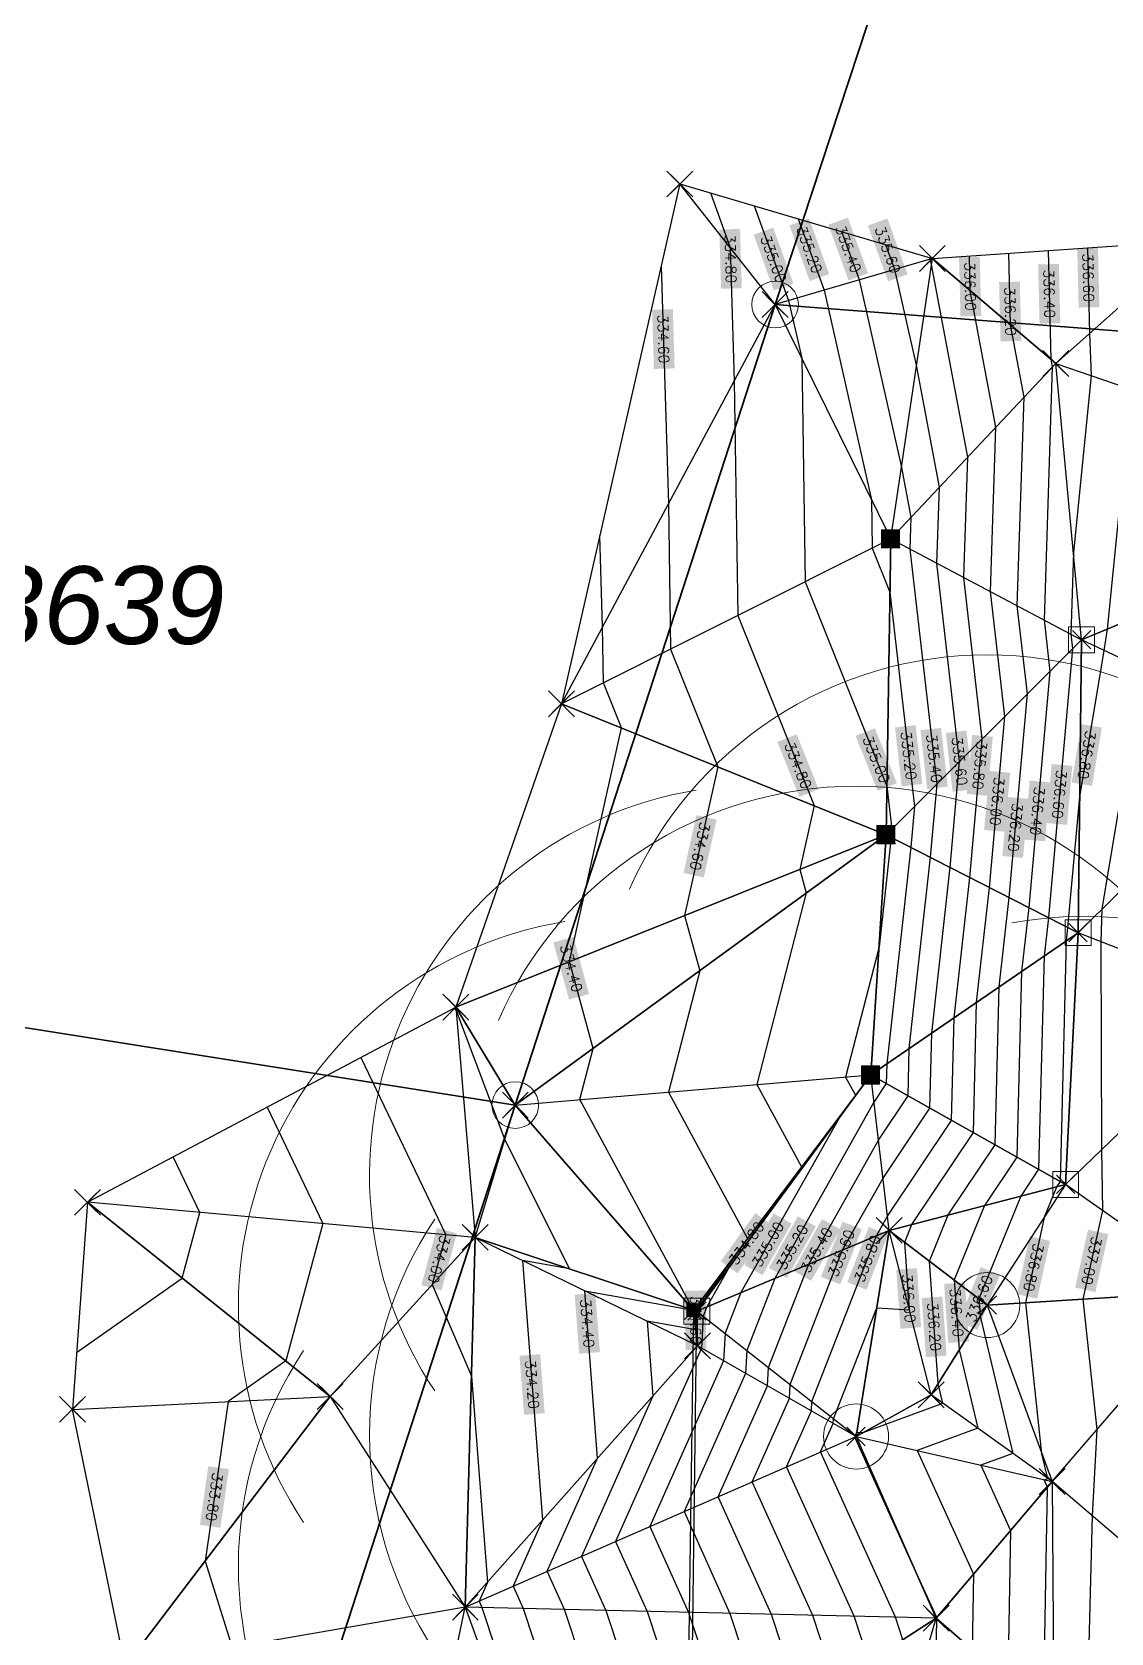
# Model space of a CAD drawing. Header units: metres. Extents: x 2 to 3400072, y 373 to 5275873.
# Drawn here: x 3399953.06 to 3399973.87, y 5275726.3 to 5275757.18 of the extents above; entities that cross this region are included whole.
import ezdxf
from ezdxf.enums import TextEntityAlignment as Align

# ---------------------------------------------------------------- set-up
doc = ezdxf.new("R2010")
doc.units = ezdxf.units.M
doc.linetypes.add('1600.2028', pattern=[0])
doc.linetypes.add('AUSGEZOGEN', pattern=[0])
doc.layers.get('0').update_dxf_attribs({"color": 1, "linetype": 'CONTINUOUS'})
for name, color, linetype in [('$BRUCH', 7, 'CONTINUOUS'), ('$P_INF_FL', 7, 'AUSGEZOGEN'), ('$P_INF_H', 7, 'AUSGEZOGEN'), ('$P_INF_NR', 7, 'AUSGEZOGEN'), ('$P_INF_X', 7, 'AUSGEZOGEN'), ('$PKT_0', 7, 'CONTINUOUS'), ('DGM', 7, 'CONTINUOUS'), ('DGM_HOEHEN', 34, 'CONTINUOUS'), ('DGM_HOEHEN_Haupt', 24, 'CONTINUOUS'), ('DGM_HOEHEN_TEXT', 7, 'CONTINUOUS')]:
    doc.layers.add(name, color=color, linetype=linetype)
for name, color, linetype, lineweight in [('aussparen', 1, 'CONTINUOUS', 18), ('Böschung OK', 7, 'CONTINUOUS', 18), ('Böschung UK', 7, 'CONTINUOUS', 18), ('Flurstücke_Grenzpunkte', 255, 'CONTINUOUS', 0), ('Geländepunkt', 7, 'CONTINUOUS', 18), ('Laubbaum 25m', 7, 'CONTINUOUS', 18), ('Mauer OK', 7, 'CONTINUOUS', 18), ('Mauer UK', 7, 'CONTINUOUS', 18)]:
    doc.layers.add(name, color=color, linetype=linetype, lineweight=lineweight)
doc.styles.add('Flurstücksnummer - K 10 700', font='')
doc.styles.add('SIMPLEX', font='SIMPLEX')
doc.styles.get('Flurstücksnummer - K 10 700').set_extended_font_data('Arial', italic=True)

# ---------------------------------------------------------------- blocks, each defined once
blk = doc.blocks.new('Grenzpunkt mit Abmarkung (Marke)')
at = {"color": 0, "lineweight": -2}
blk.add_circle((0, 0), 0.5, dxfattribs=at)
blk = doc.blocks.new('34')
at = {"color": 0, "lineweight": -2}
for p, q in [((-0.5, 0.5), (0.5, -0.5)), ((-0.5, -0.5), (0.5, 0.5))]:
    blk.add_line(p, q, dxfattribs=at)
blk = doc.blocks.new('71', base_point=(0.019231, 0))
at = {"color": 0, "lineweight": -2}
for p, q in [((-0.497863, 0.5), (-0.497863, -0.5)), ((-0.497863, 0.5), (0.497863, 0.5)), ((-0.480769, -0.5), (-0.480769, 0.5)), ((-0.459402, -0.5), (-0.459402, 0.5)), ((-0.438034, -0.5), (-0.438034, 0.5)), ((-0.42094, -0.5), (-0.42094, 0.5)), ((-0.399573, -0.5), (-0.399573, 0.5)), ((-0.378205, -0.5), (-0.378205, 0.5)), ((-0.361111, -0.5), (-0.361111, 0.5)), ((-0.339744, -0.5), (-0.339744, 0.5)), ((-0.318376, -0.5), (-0.318376, 0.5)), ((-0.301282, -0.5), (-0.301282, 0.5)), ((-0.279915, -0.5), (-0.279915, 0.5)), ((-0.258547, -0.5), (-0.258547, 0.5)), ((-0.241453, -0.5), (-0.241453, 0.5)), ((-0.220085, -0.5), (-0.220085, 0.5)), ((-0.198718, -0.5), (-0.198718, 0.5)), ((-0.181624, -0.5), (-0.181624, 0.5)), ((-0.160256, -0.5), (-0.160256, 0.5)), ((-0.138889, -0.5), (-0.138889, 0.5)), ((-0.121795, -0.5), (-0.121795, 0.5)), ((-0.100428, -0.5), (-0.100428, 0.5)), ((-0.07906, -0.5), (-0.07906, 0.5)), ((-0.061966, -0.5), (-0.061966, 0.5)), ((-0.040599, -0.5), (-0.040599, 0.5)), ((-0.019231, -0.5), (-0.019231, 0.5)), ((-0.002137, -0.5), (-0.002137, 0.5)), ((0.019231, -0.5), (0.019231, 0.5)), ((0.040599, -0.5), (0.040599, 0.5)), ((0.057693, -0.5), (0.057693, 0.5)), ((0.07906, -0.5), (0.07906, 0.5)), ((0.100428, -0.5), (0.100428, 0.5)), ((0.117522, -0.5), (0.117522, 0.5)), ((0.138889, -0.5), (0.138889, 0.5)), ((0.160256, -0.5), (0.160256, 0.5)), ((0.177351, -0.5), (0.177351, 0.5)), ((0.198718, -0.5), (0.198718, 0.5)), ((0.220085, -0.5), (0.220085, 0.5)), ((0.237179, -0.5), (0.237179, 0.5)), ((0.258547, -0.5), (0.258547, 0.5)), ((0.279915, -0.5), (0.279915, 0.5)), ((0.297009, -0.5), (0.297009, 0.5)), ((0.318376, -0.5), (0.318376, 0.5)), ((0.339744, -0.5), (0.339744, 0.5)), ((0.356838, -0.5), (0.356838, 0.5)), ((0.378205, -0.5), (0.378205, 0.5)), ((0.399573, -0.5), (0.399573, 0.5)), ((0.416666, -0.5), (0.416666, 0.5)), ((0.438034, -0.5), (0.438034, 0.5)), ((0.459402, -0.5), (0.459402, 0.5)), ((0.476495, -0.5), (0.476495, 0.5)), ((0.497863, 0.5), (0.497863, -0.5)), ((0.497863, -0.5), (-0.497863, -0.5))]:
    blk.add_line(p, q, dxfattribs=at)
blk = doc.blocks.new('139', base_point=(0, -0.001756))
at = {"color": 0, "lineweight": -2}
for centre, radius, start, end in [((0, 0.198947), 0.301054, 23.556964, 156.444075), ((-0.175614, 0.098595), 0.301054, 99.378072, 213.597998), ((0.175614, 0.098595), 0.301054, 340.504019, 100.603046), ((-0.175615, -0.102107), 0.301054, 146.376033, 280.600999), ((0.175615, -0.102107), 0.301054, 259.398891, 33.623991), ((0, -0.001756), 0.025088, 90.001142, 179.997716), ((0, -0.001756), 0.025088, 0.002284, 89.998858), ((0, -0.001756), 0.025088, 180.001142, 269.998858), ((0, -0.001756), 0.025088, 270.001142, 359.998858), ((0, -0.198946), 0.301054, 221.698008, 318.301992)]:
    blk.add_arc(centre, radius, start, end, dxfattribs=at)
blk = doc.blocks.new('146')
at = {"color": 0, "lineweight": -2}
for p, q in [((-0.5, -0.5), (-0.5, 0.5)), ((-0.5, 0.5), (0.5, 0.5)), ((0.5, 0.5), (0.5, -0.5)), ((0.5, -0.5), (-0.5, -0.5))]:
    blk.add_line(p, q, dxfattribs=at)
blk = doc.blocks.new('147', base_point=(0.019231, 0))
at = {"color": 0, "lineweight": -2}
for p, q in [((-0.497863, -0.5), (-0.497863, 0.5)), ((-0.497863, 0.5), (0.497863, 0.5)), ((-0.480769, -0.5), (-0.480769, 0.5)), ((-0.459402, -0.5), (-0.459402, 0.5)), ((-0.438034, -0.5), (-0.438034, 0.5)), ((-0.42094, -0.5), (-0.42094, 0.5)), ((-0.399573, -0.5), (-0.399573, 0.5)), ((-0.378205, -0.5), (-0.378205, 0.5)), ((-0.361111, -0.5), (-0.361111, 0.5)), ((-0.339744, -0.5), (-0.339744, 0.5)), ((-0.318376, -0.5), (-0.318376, 0.5)), ((-0.301282, -0.5), (-0.301282, 0.5)), ((-0.279915, -0.5), (-0.279915, 0.5)), ((-0.258547, -0.5), (-0.258547, 0.5)), ((-0.241453, -0.5), (-0.241453, 0.5)), ((-0.220085, -0.5), (-0.220085, 0.5)), ((-0.198718, -0.5), (-0.198718, 0.5)), ((-0.181624, -0.5), (-0.181624, 0.5)), ((-0.160256, -0.5), (-0.160256, 0.5)), ((-0.138889, -0.5), (-0.138889, 0.5)), ((-0.121795, -0.5), (-0.121795, 0.5)), ((-0.100428, -0.5), (-0.100428, 0.5)), ((-0.07906, -0.5), (-0.07906, 0.5)), ((-0.061966, -0.5), (-0.061966, 0.5)), ((-0.040599, -0.5), (-0.040599, 0.5)), ((-0.019231, -0.5), (-0.019231, 0.5)), ((-0.002137, -0.5), (-0.002137, 0.5)), ((0.019231, -0.5), (0.019231, 0.5)), ((0.040599, -0.5), (0.040599, 0.5)), ((0.057693, -0.5), (0.057693, 0.5)), ((0.07906, -0.5), (0.07906, 0.5)), ((0.100428, -0.5), (0.100428, 0.5)), ((0.117522, -0.5), (0.117522, 0.5)), ((0.138889, -0.5), (0.138889, 0.5)), ((0.160256, -0.5), (0.160256, 0.5)), ((0.177351, -0.5), (0.177351, 0.5)), ((0.198718, -0.5), (0.198718, 0.5)), ((0.220085, -0.5), (0.220085, 0.5)), ((0.237179, -0.5), (0.237179, 0.5)), ((0.258547, -0.5), (0.258547, 0.5)), ((0.279915, -0.5), (0.279915, 0.5)), ((0.297009, -0.5), (0.297009, 0.5)), ((0.318376, -0.5), (0.318376, 0.5)), ((0.339744, -0.5), (0.339744, 0.5)), ((0.356838, -0.5), (0.356838, 0.5)), ((0.378205, -0.5), (0.378205, 0.5)), ((0.399573, -0.5), (0.399573, 0.5)), ((0.416666, -0.5), (0.416666, 0.5)), ((0.438034, -0.5), (0.438034, 0.5)), ((0.459402, -0.5), (0.459402, 0.5)), ((0.476495, -0.5), (0.476495, 0.5)), ((0.497863, 0.5), (0.497863, -0.5)), ((0.497863, -0.5), (-0.497863, -0.5))]:
    blk.add_line(p, q, dxfattribs=at)
blk = doc.blocks.new('70')
at = {"color": 0, "lineweight": -2}
for p, q in [((-0.5, -0.5), (-0.5, 0.5)), ((-0.5, 0.5), (0.5, 0.5)), ((0.5, 0.5), (0.5, -0.5)), ((0.5, -0.5), (-0.5, -0.5))]:
    blk.add_line(p, q, dxfattribs=at)
blk = doc.blocks.new('PKT_0')
for p, q in [((-0.354, -0.354), (0.354, 0.354)), ((0.354, -0.354), (-0.354, 0.354))]:
    blk.add_line(p, q)
at = {"layer": '$P_INF_FL'}
blk.add_attdef('CODE', text='', height=0.8, dxfattribs=at).set_placement((0, 1.7), align=Align.CENTER)
at = {"layer": '$P_INF_H'}
blk.add_attdef('H', text='', height=0.8, dxfattribs=at).set_placement((0, -1.4), align=Align.CENTER)
at = {"layer": '$P_INF_NR'}
blk.add_attdef('NR', text='', height=0.8, dxfattribs=at).set_placement((0, 0.7), align=Align.CENTER)
at = {"layer": '$P_INF_X'}
blk.add_attdef('X', text='', height=0.8, dxfattribs=at).set_placement((-0.9, -0.4), align=Align.RIGHT)
blk.add_attdef('Y', (0.7, -0.4), '', height=0.8, dxfattribs=at)

msp = doc.modelspace()

# ---------------------------------------------------------------- linework, layer by layer
at = {"layer": '$BRUCH', "linetype": 'ByBlock'}
for points in [[(3399969.625, 5275747.405), (3399969.536, 5275741.699), (3399969.237, 5275737.065)], [(3399972.998, 5275734.953), (3399973.238, 5275739.809), (3399973.306, 5275745.459)]]:
    msp.add_lwpolyline(points, dxfattribs=at)
msp.add_lwpolyline([(3399965.672, 5275714.682), (3399965.703, 5275714.753), (3399965.719, 5275719.929), (3399965.883, 5275732.509), (3399965.82, 5275732.527), (3399965.636, 5275719.923)], close=True, dxfattribs=at)
at = {"layer": 'DGM', "color": 0, "linetype": 'ByBlock'}
for points in [[(3399965.556, 5275754.252, 334.661), (3399963.269, 5275744.226, 334.275), (3399967.393, 5275751.927, 334.924)], [(3399965.556, 5275754.252, 334.661), (3399970.426, 5275752.815, 335.812), (3399967.393, 5275751.927, 334.924)], [(3399970.426, 5275752.815, 335.812), (3399975.477, 5275753.164, 337.141), (3399972.808, 5275750.789, 336.425)], [(3399975.477, 5275753.164, 337.141), (3399972.808, 5275750.789, 336.425), (3399980.107, 5275748.285, 338.303)], [(3399970.426, 5275752.815, 335.812), (3399967.393, 5275751.927, 334.924), (3399969.625, 5275747.405, 335.255)], [(3399970.426, 5275752.815, 335.812), (3399972.808, 5275750.789, 336.425), (3399969.625, 5275747.405, 335.255)], [(3399963.269, 5275744.226, 334.275), (3399967.393, 5275751.927, 334.924), (3399969.625, 5275747.405, 335.255)], [(3399972.808, 5275750.789, 336.425), (3399969.625, 5275747.405, 335.255), (3399973.306, 5275745.459, 336.681)], [(3399972.808, 5275750.789, 336.425), (3399980.107, 5275748.285, 338.303), (3399973.306, 5275745.459, 336.681)], [(3399980.107, 5275748.285, 338.303), (3399977.127, 5275743.663, 337.72), (3399973.306, 5275745.459, 336.681)], [(3399963.269, 5275744.226, 334.275), (3399969.536, 5275741.699, 334.95), (3399969.625, 5275747.405, 335.255)], [(3399969.536, 5275741.699, 334.95), (3399969.625, 5275747.405, 335.255), (3399973.306, 5275745.459, 336.681)], [(3399969.536, 5275741.699, 334.95), (3399973.306, 5275745.459, 336.681), (3399973.238, 5275739.809, 336.903)], [(3399977.127, 5275743.663, 337.72), (3399973.306, 5275745.459, 336.681), (3399973.238, 5275739.809, 336.903)], [(3399963.269, 5275744.226, 334.275), (3399961.235, 5275738.373, 334.203), (3399969.536, 5275741.699, 334.95)], [(3399977.127, 5275743.663, 337.72), (3399976.654, 5275738.473, 337.647), (3399973.238, 5275739.809, 336.903)], [(3399961.235, 5275738.373, 334.203), (3399962.38, 5275736.483, 334.254), (3399969.536, 5275741.699, 334.95)], [(3399962.38, 5275736.483, 334.254), (3399969.237, 5275737.065, 335.057), (3399969.536, 5275741.699, 334.95)], [(3399969.237, 5275737.065, 335.057), (3399969.536, 5275741.699, 334.95), (3399973.238, 5275739.809, 336.903)], [(3399969.237, 5275737.065, 335.057), (3399973.238, 5275739.809, 336.903), (3399972.998, 5275734.953, 336.848)], [(3399976.654, 5275738.473, 337.647), (3399973.238, 5275739.809, 336.903), (3399972.998, 5275734.953, 336.848)], [(3399976.654, 5275738.473, 337.647), (3399975.914, 5275732.898, 337.465), (3399972.998, 5275734.953, 336.848)], [(3399961.235, 5275738.373, 334.203), (3399961.608, 5275733.932, 334.048), (3399954.125, 5275734.608, 333.417)], [(3399961.235, 5275738.373, 334.203), (3399961.608, 5275733.932, 334.048), (3399962.38, 5275736.483, 334.254)], [(3399965.82, 5275732.527, 334.4), (3399962.38, 5275736.483, 334.254), (3399969.237, 5275737.065, 335.057)], [(3399965.82, 5275732.527, 334.4), (3399965.883, 5275732.509, 334.741), (3399969.237, 5275737.065, 335.057)], [(3399965.883, 5275732.509, 334.741), (3399969.595, 5275734.067, 335.875), (3399969.237, 5275737.065, 335.057)], [(3399969.595, 5275734.067, 335.875), (3399969.237, 5275737.065, 335.057), (3399972.998, 5275734.953, 336.848)], [(3399965.82, 5275732.527, 334.4), (3399961.608, 5275733.932, 334.048), (3399962.38, 5275736.483, 334.254)], [(3399971.484, 5275732.624, 336.666), (3399969.595, 5275734.067, 335.875), (3399972.998, 5275734.953, 336.848)], [(3399971.484, 5275732.624, 336.666), (3399975.914, 5275732.898, 337.465), (3399972.998, 5275734.953, 336.848)], [(3399954.125, 5275734.608, 333.417), (3399953.835, 5275730.614, 333.669), (3399958.81, 5275730.862, 333.886)], [(3399961.608, 5275733.932, 334.048), (3399954.125, 5275734.608, 333.417), (3399958.81, 5275730.862, 333.886)], [(3399965.883, 5275732.509, 334.741), (3399968.954, 5275730.09, 336.207), (3399969.595, 5275734.067, 335.875)], [(3399968.954, 5275730.09, 336.207), (3399970.404, 5275730.894, 336.134), (3399969.595, 5275734.067, 335.875)], [(3399971.484, 5275732.624, 336.666), (3399970.404, 5275730.894, 336.134), (3399969.595, 5275734.067, 335.875)], [(3399961.608, 5275733.932, 334.048), (3399958.81, 5275730.862, 333.886), (3399961.416, 5275726.798, 333.92)], [(3399965.894, 5275731.837, 334.762), (3399961.608, 5275733.932, 334.048), (3399961.416, 5275726.798, 333.92)], [(3399965.82, 5275732.527, 334.4), (3399965.894, 5275731.837, 334.762), (3399961.608, 5275733.932, 334.048)], [(3399971.484, 5275732.624, 336.666), (3399972.737, 5275729.22, 336.825), (3399975.914, 5275732.898, 337.465)], [(3399972.737, 5275729.22, 336.825), (3399975.914, 5275732.898, 337.465), (3399975.614, 5275726.766, 337.474)], [(3399965.82, 5275732.527, 334.4), (3399965.883, 5275732.509, 334.741), (3399965.894, 5275731.837, 334.762)], [(3399971.484, 5275732.624, 336.666), (3399972.737, 5275729.22, 336.825), (3399970.404, 5275730.894, 336.134)], [(3399965.883, 5275732.509, 334.741), (3399968.954, 5275730.09, 336.207), (3399965.894, 5275731.837, 334.762)], [(3399968.954, 5275730.09, 336.207), (3399965.894, 5275731.837, 334.762), (3399961.416, 5275726.798, 333.92)], [(3399953.835, 5275730.614, 333.669), (3399958.81, 5275730.862, 333.886), (3399954.853, 5275725.659, 333.745)], [(3399958.81, 5275730.862, 333.886), (3399961.416, 5275726.798, 333.92), (3399954.853, 5275725.659, 333.745)], [(3399968.954, 5275730.09, 336.207), (3399972.737, 5275729.22, 336.825), (3399970.404, 5275730.894, 336.134)], [(3399968.954, 5275730.09, 336.207), (3399970.499, 5275726.584, 336.197), (3399961.416, 5275726.798, 333.92)], [(3399968.954, 5275730.09, 336.207), (3399972.737, 5275729.22, 336.825), (3399970.499, 5275726.584, 336.197)], [(3399972.737, 5275729.22, 336.825), (3399972.772, 5275724.604, 336.858), (3399970.499, 5275726.584, 336.197)], [(3399972.737, 5275729.22, 336.825), (3399972.772, 5275724.604, 336.858), (3399975.614, 5275726.766, 337.474)], [(3399961.416, 5275726.798, 333.92), (3399954.853, 5275725.659, 333.745), (3399960.213, 5275721.038, 333.919)], [(3399961.416, 5275726.798, 333.92), (3399963.207, 5275721.864, 333.961), (3399960.213, 5275721.038, 333.919)], [(3399970.499, 5275726.584, 336.197), (3399961.416, 5275726.798, 333.92), (3399963.207, 5275721.864, 333.961)], [(3399972.772, 5275724.604, 336.858), (3399979.095, 5275722.715, 338.148), (3399975.614, 5275726.766, 337.474)], [(3399969.01, 5275721.457, 335.797), (3399970.499, 5275726.584, 336.197), (3399963.207, 5275721.864, 333.961)], [(3399972.772, 5275724.604, 336.858), (3399969.01, 5275721.457, 335.797), (3399970.499, 5275726.584, 336.197)]]:
    msp.add_3dface(points, dxfattribs=at)
at = {"layer": 'DGM_HOEHEN', "color": 44, "linetype": 'ByBlock'}
for points, elevation in [([(3399966.144, 5275754.079), (3399966.527, 5275753.024), (3399966.605, 5275750.456), (3399966.674, 5275745.929), (3399968.144, 5275742.26), (3399967.87, 5275741.031), (3399967.994, 5275740.575), (3399967.042, 5275736.879), (3399967.901, 5275735.29), (3399966.509, 5275733.359), (3399966.076, 5275732.59), (3399966.007, 5275732.411), (3399965.975, 5275731.791), (3399964.316, 5275728.065), (3399964.926, 5275726.715), (3399965.943, 5275723.635), (3399965.859, 5275721.678), (3399965.935, 5275720.029), (3399965.958, 5275719.535), (3399966.018, 5275714.705)], 334.8), ([(3399967.837, 5275753.579), (3399968.336, 5275752.203), (3399969.254, 5275748.156), (3399969.268, 5275747.226), (3399969.609, 5275746.376), (3399970.081, 5275742.242), (3399970.01, 5275741.457), (3399969.547, 5275737.278), (3399969.537, 5275736.897), (3399969.3, 5275736.541), (3399967.386, 5275733.139), (3399966.845, 5275731.751), (3399966.822, 5275731.308), (3399965.635, 5275728.64), (3399966.522, 5275726.677), (3399967.248, 5275724.479), (3399967.123, 5275721.59), (3399967.169, 5275720.602), (3399967.329, 5275717.288), (3399967.363, 5275714.502)], 335.2), ([(3399968.035, 5275714.4), (3399968.014, 5275716.164), (3399967.786, 5275720.889), (3399967.755, 5275721.545), (3399967.9, 5275724.901), (3399967.32, 5275726.659), (3399966.294, 5275728.928), (3399967.245, 5275731.066), (3399967.264, 5275731.421), (3399968.04, 5275733.414), (3399969.387, 5275735.808), (3399969.957, 5275736.661), (3399969.98, 5275737.575), (3399970.389, 5275741.263), (3399970.516, 5275742.676), (3399969.999, 5275747.207), (3399970.019, 5275747.824), (3399969.833, 5275748.813), (3399969.019, 5275752.403), (3399968.683, 5275753.33)], 335.4), ([(3399968.708, 5275714.299), (3399968.699, 5275715.04), (3399968.403, 5275721.175), (3399968.388, 5275721.501), (3399968.552, 5275725.324), (3399968.118, 5275726.64), (3399966.953, 5275729.216), (3399967.669, 5275730.824), (3399967.682, 5275731.091), (3399968.695, 5275733.689), (3399969.475, 5275735.075), (3399970.377, 5275736.425), (3399970.414, 5275737.872), (3399970.768, 5275741.07), (3399970.952, 5275743.111), (3399970.515, 5275746.934), (3399970.563, 5275748.403), (3399970.121, 5275750.756), (3399969.702, 5275752.603), (3399969.529, 5275753.08)], 335.6), ([(3399970.984, 5275713.804), (3399970.602, 5275716.294), (3399970.391, 5275720.571), (3399970.439, 5275722.652), (3399970.51, 5275726.575), (3399970.51, 5275726.596), (3399970.036, 5275727.636), (3399968.931, 5275730.08), (3399968.939, 5275730.099), (3399968.939, 5275730.102), (3399968.967, 5275730.174), (3399969.093, 5275730.167), (3399970.627, 5275730.734), (3399970.538, 5275731.109), (3399970.371, 5275733.474), (3399970.732, 5275734.363), (3399971.637, 5275735.717), (3399971.714, 5275738.764), (3399971.906, 5275740.489), (3399972.259, 5275744.414), (3399972.064, 5275746.116), (3399972.196, 5275750.138), (3399971.934, 5275751.533), (3399971.901, 5275752.917)], 336.2), ([(3399972.661, 5275752.969), (3399972.711, 5275750.872), (3399972.74, 5275750.717), (3399972.581, 5275745.843), (3399972.694, 5275744.849), (3399972.285, 5275740.295), (3399972.148, 5275739.061), (3399972.057, 5275735.481), (3399971.431, 5275734.545), (3399970.849, 5275733.109), (3399970.944, 5275731.759), (3399971.303, 5275730.25), (3399970.135, 5275729.818), (3399971.223, 5275727.436), (3399971.197, 5275725.976), (3399971.148, 5275723.246), (3399971.076, 5275720.131), (3399971.221, 5275717.203), (3399971.771, 5275713.619)], 336.4), ([(3399973.421, 5275753.022), (3399973.46, 5275751.37), (3399973.488, 5275750.556), (3399973.149, 5275747.146), (3399973.097, 5275745.57), (3399973.13, 5275745.283), (3399972.664, 5275740.102), (3399972.581, 5275739.358), (3399972.477, 5275735.246), (3399972.131, 5275734.727), (3399971.326, 5275732.744), (3399971.35, 5275732.409), (3399971.978, 5275729.765), (3399971.36, 5275729.537), (3399971.936, 5275728.276), (3399971.885, 5275725.377), (3399971.858, 5275723.839), (3399971.761, 5275719.691), (3399971.839, 5275718.113), (3399972.535, 5275713.582), (3399972.553, 5275713.441)], 336.6), ([(3399973.192, 5275713.51), (3399972.559, 5275718.364), (3399972.458, 5275719.022), (3399972.447, 5275719.252), (3399972.567, 5275724.432), (3399972.573, 5275724.777), (3399972.648, 5275729.115), (3399972.584, 5275729.255), (3399972.653, 5275729.281), (3399972.54, 5275729.755), (3399972.227, 5275732.67), (3399972.599, 5275734.339), (3399972.83, 5275734.909), (3399972.897, 5275735.01), (3399973.015, 5275739.656), (3399973.043, 5275739.908), (3399973.27, 5275742.43), (3399973.744, 5275745.254), (3399973.805, 5275745.667), (3399974.266, 5275750.289), (3399974.206, 5275752.033), (3399974.181, 5275753.074)], 336.8), ([(3399973.831, 5275713.578), (3399973.181, 5275718.566), (3399973.301, 5275719.251), (3399973.393, 5275724.065), (3399973.468, 5275724.396), (3399973.427, 5275725.102), (3399973.513, 5275728.558), (3399973.606, 5275730.226), (3399973.336, 5275732.738), (3399973.716, 5275734.447), (3399973.693, 5275735.623), (3399973.683, 5275739.634), (3399973.7, 5275740.266), (3399974.479, 5275744.908), (3399974.644, 5275746.015), (3399975.043, 5275750.023), (3399974.951, 5275752.696), (3399974.941, 5275753.127)], 337), ([(3399965.195, 5275752.668), (3399965.334, 5275748.082), (3399965.376, 5275745.28), (3399966.286, 5275743.009), (3399965.647, 5275740.141), (3399965.938, 5275739.076), (3399965.334, 5275736.734), (3399966.86, 5275733.908), (3399965.857, 5275732.516), (3399965.861, 5275732.146), (3399964.922, 5275732.313), (3399965.033, 5275730.868), (3399963.657, 5275727.777), (3399964.129, 5275726.734), (3399965.291, 5275723.213), (3399965.227, 5275721.722), (3399965.294, 5275720.256), (3399965.701, 5275719.927), (3399965.691, 5275715.666), (3399965.187, 5275714.947), (3399965.697, 5275714.741)], 334.6), ([(3399969.411, 5275714.174), (3399969.365, 5275714.475), (3399969.021, 5275721.451), (3399969.021, 5275721.466), (3399969.022, 5275721.496), (3399969.204, 5275725.746), (3399968.916, 5275726.621), (3399967.612, 5275729.504), (3399968.092, 5275730.582), (3399968.101, 5275730.762), (3399969.35, 5275733.964), (3399969.562, 5275734.342), (3399970.797, 5275736.189), (3399970.847, 5275738.169), (3399971.147, 5275740.876), (3399971.388, 5275743.545), (3399971.032, 5275746.661), (3399971.108, 5275748.981), (3399970.409, 5275752.699), (3399970.385, 5275752.803), (3399970.375, 5275752.83)], 335.8), ([(3399970.198, 5275713.989), (3399969.984, 5275715.385), (3399969.706, 5275721.011), (3399969.73, 5275722.059), (3399969.766, 5275724.059), (3399969.857, 5275726.168), (3399969.713, 5275726.602), (3399968.271, 5275729.792), (3399968.515, 5275730.34), (3399968.52, 5275730.432), (3399969.354, 5275732.57), (3399969.986, 5275732.536), (3399969.894, 5275733.839), (3399970.032, 5275734.181), (3399971.217, 5275735.953), (3399971.281, 5275738.467), (3399971.527, 5275740.683), (3399971.823, 5275743.98), (3399971.548, 5275746.388), (3399971.652, 5275749.56), (3399971.157, 5275752.194), (3399971.141, 5275752.865)], 336), ([(3399965.688, 5275714.718), (3399964.214, 5275715.313), (3399965.668, 5275717.39), (3399965.675, 5275719.925), (3399964.641, 5275720.759), (3399964.594, 5275721.767), (3399964.638, 5275722.79), (3399963.331, 5275726.753), (3399962.998, 5275727.489), (3399963.969, 5275729.671), (3399963.721, 5275732.899), (3399965.82, 5275732.527), (3399965.82, 5275732.527), (3399963.627, 5275736.589), (3399963.881, 5275737.577), (3399963.425, 5275739.25), (3399964.429, 5275743.758), (3399964.079, 5275744.631), (3399964.063, 5275745.709), (3399964.009, 5275747.473)], 334.4), ([(3399961.208, 5275738.359), (3399961.243, 5275738.287), (3399962.178, 5275735.814), (3399963.427, 5275733.325), (3399962.521, 5275733.486), (3399962.905, 5275728.474), (3399962.339, 5275727.201), (3399962.533, 5275726.771), (3399963.986, 5275722.368), (3399963.962, 5275721.811), (3399963.987, 5275721.262), (3399965.648, 5275719.924), (3399965.646, 5275719.113), (3399963.241, 5275715.678), (3399965.678, 5275714.695)], 334.2), ([(3399959.399, 5275737.401), (3399961.039, 5275733.983), (3399960.779, 5275733.022), (3399961.536, 5275731.256), (3399961.841, 5275727.276), (3399961.68, 5275726.913), (3399961.735, 5275726.79), (3399963.334, 5275721.946), (3399963.33, 5275721.855), (3399963.334, 5275721.766), (3399963.86, 5275721.342), (3399963.342, 5275717.577), (3399962.268, 5275716.044), (3399963.586, 5275715.513)], 334), ([(3399957.59, 5275736.443), (3399958.667, 5275734.198), (3399957.951, 5275731.549), (3399956.838, 5275730.764), (3399956.396, 5275727.688), (3399956.915, 5275726.017), (3399956.547, 5275724.198), (3399955.036, 5275719.279)], 333.8), ([(3399953.915, 5275731.708), (3399955.953, 5275733.147), (3399956.295, 5275734.412), (3399955.78, 5275735.485)], 333.6)]:
    msp.add_lwpolyline(points, dxfattribs=dict(at, elevation=elevation))
at = {"layer": 'DGM_HOEHEN_Haupt', "color": 44, "linetype": 'ByBlock', "elevation": 335}
msp.add_lwpolyline([(3399966.99, 5275753.829), (3399967.652, 5275752.003), (3399967.905, 5275750.889), (3399967.971, 5275746.577), (3399969.551, 5275742.634), (3399969.645, 5275741.807), (3399969.631, 5275741.65), (3399969.397, 5275739.534), (3399968.75, 5275737.024), (3399968.941, 5275736.672), (3399968.632, 5275736.243), (3399966.731, 5275732.865), (3399966.426, 5275732.081), (3399966.398, 5275731.55), (3399964.976, 5275728.352), (3399965.724, 5275726.696), (3399966.595, 5275724.057), (3399966.491, 5275721.634), (3399966.552, 5275720.315), (3399966.643, 5275718.411), (3399966.691, 5275714.604)], dxfattribs=at)
at = {"layer": 'Flurstücke_Grenzpunkte', "color": 7, "linetype": '1600.2028', "lineweight": 35}
for p, q in [((3399967.393, 5275751.927, 334.924), (3399969.504, 5275758.339, 336.445)), ((3399967.393, 5275751.927, 334.924), (3399962.38, 5275736.483, 334.254)), ((3399998.396, 5275749.532, 341.556), (3399967.393, 5275751.927, 334.924)), ((3399962.38, 5275736.483, 334.254), (3399924.592, 5275742.441)), ((3399956.436, 5275718.159, 333.791), (3399962.38, 5275736.483, 334.254))]:
    msp.add_line(p, q, dxfattribs=at)

# ---------------------------------------------------------------- block references
at = {"layer": '$PKT_0', "linetype": 'ByBlock', "xscale": 0.5, "yscale": 0.5, "zscale": 0.5}
for p in [(3399965.556, 5275754.252, 334.661), (3399970.426, 5275752.815, 335.812), (3399967.393, 5275751.927, 334.924), (3399972.808, 5275750.789, 336.425), (3399969.625, 5275747.405, 335.255), (3399973.306, 5275745.459, 336.681), (3399963.269, 5275744.226, 334.275), (3399969.536, 5275741.699, 334.95), (3399973.238, 5275739.809, 336.903), (3399961.235, 5275738.373, 334.203), (3399969.237, 5275737.065, 335.057), (3399962.38, 5275736.483, 334.254), (3399972.998, 5275734.953, 336.848), (3399954.125, 5275734.608, 333.417), (3399961.608, 5275733.932, 334.048), (3399969.595, 5275734.067, 335.875), (3399965.82, 5275732.527, 334.4), (3399965.883, 5275732.509, 334.741), (3399971.484, 5275732.624, 336.666), (3399965.894, 5275731.837, 334.762), (3399958.81, 5275730.862, 333.886), (3399970.404, 5275730.894, 336.134), (3399953.835, 5275730.614, 333.669), (3399968.954, 5275730.09, 336.207), (3399972.737, 5275729.22, 336.825), (3399961.416, 5275726.798, 333.92), (3399970.499, 5275726.584, 336.197)]:
    msp.add_blockref('PKT_0', p, dxfattribs=at)
at = {"layer": 'Böschung OK', "color": 53, "lineweight": 18, "true_color": 0xdbc03c, "xscale": 0.5, "yscale": 0.5, "zscale": 0.5}
for p in [(3399973.306, 5275745.459, 336.681), (3399973.238, 5275739.809, 336.903), (3399972.998, 5275734.953, 336.848)]:
    msp.add_blockref('70', p, dxfattribs=at)
at = {"layer": 'Böschung UK', "color": 53, "lineweight": 18, "true_color": 0xdbc03c, "xscale": 0.35, "yscale": 0.35, "zscale": 0.35}
for p in [(3399969.625, 5275747.405, 335.255), (3399969.536, 5275741.699, 334.95), (3399969.237, 5275737.065, 335.057)]:
    msp.add_blockref('71', p, dxfattribs=at)
at = {"layer": 'Flurstücke_Grenzpunkte', "color": 1, "lineweight": 18, "xscale": 0.9, "yscale": 0.9, "zscale": 0.9}
for p in [(3399967.393, 5275751.927, 334.924), (3399962.38, 5275736.483, 334.254)]:
    msp.add_blockref('Grenzpunkt mit Abmarkung (Marke)', p, dxfattribs=at)
at = {"layer": 'Geländepunkt', "color": 53, "lineweight": 18, "true_color": 0xdbc03c, "xscale": 0.5, "yscale": 0.5, "zscale": 0.5}
for p in [(3399965.556, 5275754.252, 334.661), (3399970.426, 5275752.815, 335.812), (3399967.393, 5275751.927, 334.924), (3399972.808, 5275750.789, 336.425), (3399963.269, 5275744.226, 334.275), (3399961.235, 5275738.373, 334.203), (3399962.38, 5275736.483, 334.254), (3399954.125, 5275734.608, 333.417), (3399961.608, 5275733.932, 334.048), (3399969.595, 5275734.067, 335.875), (3399965.894, 5275731.837, 334.762), (3399958.81, 5275730.862, 333.886), (3399970.404, 5275730.894, 336.134), (3399953.835, 5275730.614, 333.669), (3399972.737, 5275729.22, 336.825), (3399961.416, 5275726.798, 333.92), (3399970.499, 5275726.584, 336.197)]:
    msp.add_blockref('34', p, dxfattribs=at)
at = {"layer": 'Laubbaum 25m', "color": 3, "lineweight": 18, "xscale": 25, "yscale": 25, "zscale": 25}
for p in [(3399971.484, 5275732.624, 336.666), (3399968.954, 5275730.09, 336.207)]:
    msp.add_blockref('139', p, dxfattribs=at)
at = {"layer": 'Mauer OK', "color": 94, "lineweight": 18, "xscale": 0.5, "yscale": 0.5, "zscale": 0.5}
msp.add_blockref('146', (3399965.883, 5275732.509, 334.741), dxfattribs=at)
at = {"layer": 'Mauer UK', "color": 62, "lineweight": 18, "true_color": 0x99cc00, "xscale": 0.25, "yscale": 0.25, "zscale": 0.25}
msp.add_blockref('147', (3399965.82, 5275732.527, 334.4), dxfattribs=at)

# ---------------------------------------------------------------- texts
at = {"layer": 'DGM_HOEHEN_TEXT', "color": 44, "linetype": 'ByBlock', "char_height": 0.2, "attachment_point": 5, "style": 'SIMPLEX', "bg_fill": 1, "box_fill_scale": 1.5, "bg_fill_color": 7, "bg_fill_true_color": 16777215, "bg_fill_transparency": 0}
for s, insert, rotation in [('335.20', (3399968.053, 5275752.984, 10335.201), 289.9296), ('335.40', (3399968.803, 5275752.997, 10335.401), 289.9296), ('335.60', (3399969.566, 5275752.98, 10335.601), 289.9296), ('334.80', (3399966.533, 5275752.808, 10334.801), 271.7401), ('335.00', (3399967.362, 5275752.804, 10335.001), 289.9296), ('336.60', (3399973.435, 5275752.444, 10336.601), 271.377), ('336.00', (3399971.155, 5275752.273, 10336.001), 271.377), ('336.40', (3399972.681, 5275752.134, 10336.401), 271.377), ('336.20', (3399971.928, 5275751.792, 10336.201), 271.377), ('334.60', (3399965.237, 5275751.261, 10334.601), 271.7401), ('335.00', (3399969.344, 5275743.149, 10335.001), 291.8364), ('335.20', (3399969.969, 5275743.223, 10335.201), 276.5157), ('335.40', (3399970.46, 5275743.17, 10335.401), 276.5157), ('335.60', (3399970.951, 5275743.117, 10335.601), 276.5157), ('336.80', (3399973.405, 5275743.236, 10336.801), 260.4664), ('334.80', (3399967.834, 5275743.033, 10334.801), 291.8364), ('335.80', (3399971.342, 5275743.037, 10335.801), 264.8598), ('336.60', (3399972.877, 5275742.476, 10336.601), 264.8598), ('336.00', (3399971.676, 5275742.343, 10336.001), 264.8598), ('336.40', (3399972.452, 5275742.157, 10336.401), 264.8598), ('336.20', (3399972.027, 5275741.84, 10336.201), 264.8598), ('334.60', (3399965.945, 5275741.476, 10334.601), 257.4337), ('334.40', (3399963.459, 5275739.123, 10334.401), 285.2653), ('334.80', (3399966.841, 5275733.819, 10334.801), 54.2262), ('335.00', (3399967.256, 5275733.798, 10335.001), 60.6365), ('334.00', (3399960.911, 5275733.51, 10334.001), 254.8648), ('335.20', (3399967.725, 5275733.743, 10335.201), 60.6365), ('335.40', (3399968.194, 5275733.688, 10335.401), 60.6365), ('335.60', (3399968.671, 5275733.629, 10335.601), 68.7045), ('335.80', (3399969.179, 5275733.526, 10335.801), 68.7045), ('337.00', (3399973.501, 5275733.479, 10337.001), 257.4494), ('336.80', (3399972.378, 5275733.35, 10336.801), 257.4494), ('336.00', (3399969.97, 5275732.753, 10336.001), 274.0415), ('336.60', (3399971.33, 5275732.753, 10336.601), 67.9297), ('334.40', (3399963.769, 5275732.272, 10334.401), 274.3856), ('334.60', (3399965.859, 5275732.334, 10334.601), 270.6067), ('336.40', (3399970.893, 5275732.478, 10336.401), 274.0415), ('336.20', (3399970.461, 5275732.205, 10336.201), 274.0415), ('334.20', (3399962.704, 5275731.093, 10334.201), 274.3856), ('333.80', (3399956.574, 5275728.923, 10333.801), 261.8187)]:
    msp.add_mtext(s, dxfattribs=dict(at, insert=insert, rotation=rotation))
at = {"layer": 'Flurstücke_Grenzpunkte', "color": 7, "lineweight": 18, "insert": (3399954.437, 5275746.117), "char_height": 1.5, "attachment_point": 5, "rotation": 0.0091, "line_spacing_factor": 0.69, "style": 'Flurstücksnummer - K 10 700', "bg_fill": 2}
msp.add_mtext('3639', dxfattribs=at)

# ---------------------------------------------------------------- next in the draw order: linework, layer by layer
at = {"layer": 'aussparen', "linetype": 'ByBlock', "elevation": 340.498}
msp.add_lwpolyline([(3399954.853, 5275725.659), (3399953.835, 5275730.614), (3399954.125, 5275734.608), (3399961.235, 5275738.373), (3399963.269, 5275744.226), (3399965.556, 5275754.252), (3399970.426, 5275752.815), (3399975.477, 5275753.164), (3399978.493, 5275754.051), (3399986.272, 5275753.236), (3399992.371, 5275752.202), (3399998.371, 5275750.5), (3399998.186, 5275749.685), (3399998.396, 5275749.532), (3400000.273, 5275750.727), (3400000.305, 5275750.72), (3399997.998, 5275744.806), (3399994.45, 5275735.284), (3399991.952, 5275728.49), (3399989.329, 5275721.229)], dxfattribs=at)

doc.saveas('drawing.dxf')
